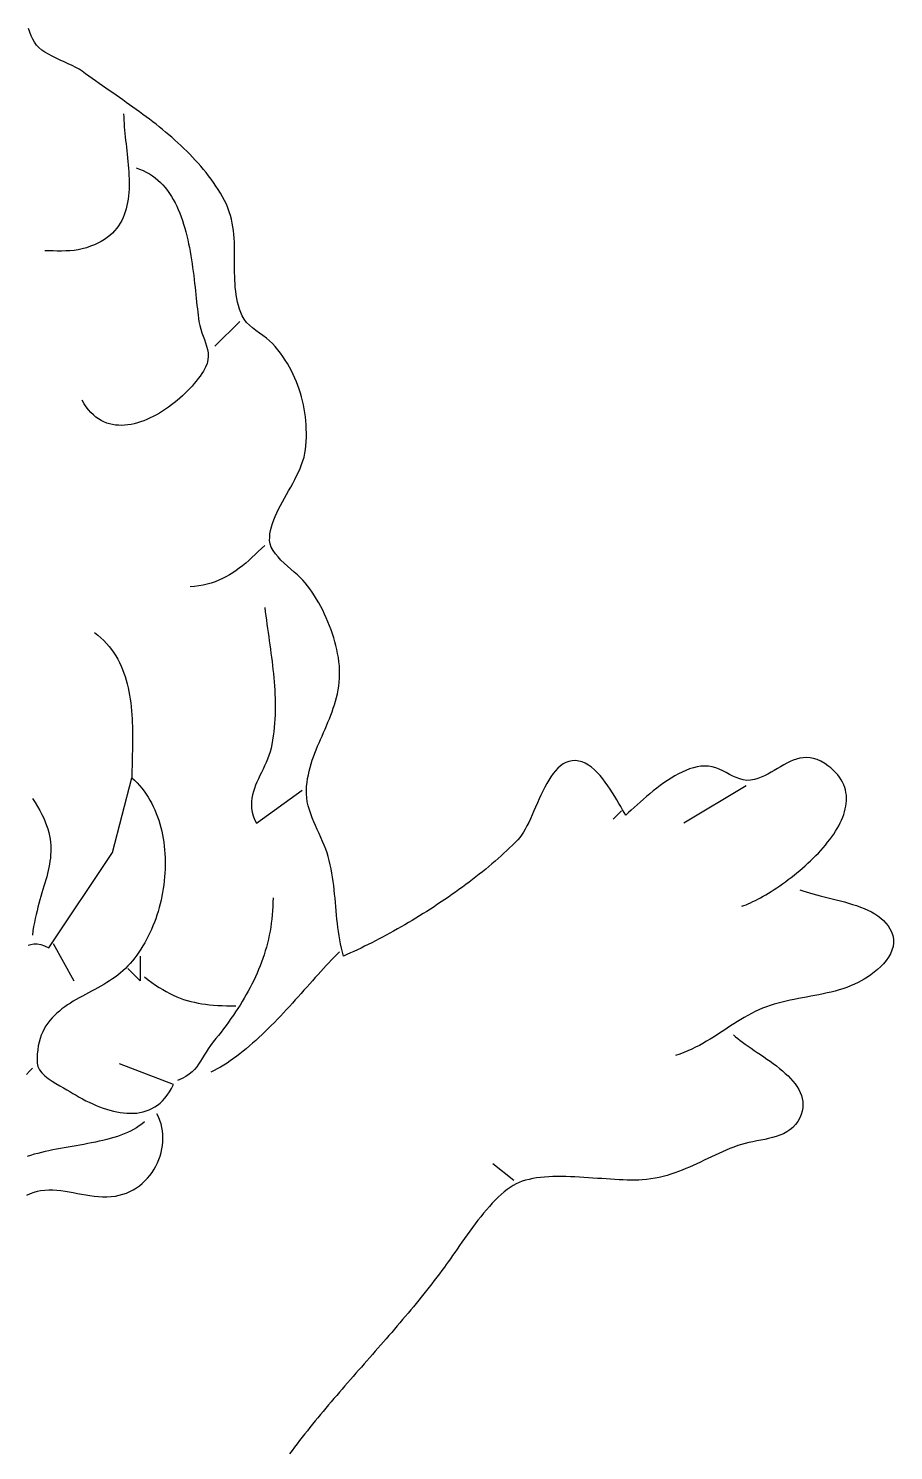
# Model space of a CAD drawing. Header units: millimetres. Extents: x 14 to 485, y 38 to 461.
# Drawn here: x 381 to 485.3, y 252.9 to 424.3 of the extents above; entities that cross this region are included whole.
import ezdxf

# ---------------------------------------------------------------- set-up
doc = ezdxf.new("R2010")
doc.units = ezdxf.units.MM
doc.layers.add('0_0_0', color=3, linetype='Continuous')

msp = doc.modelspace()

# ---------------------------------------------------------------- linework, layer by layer
at = {"layer": '0_0_0'}
for points in [[(467, 318.5), (467.2434, 318.5872), (467.49845, 318.68685), (467.76455, 318.79855), (468.0409, 318.9221), (468.3268, 319.05705), (468.62155, 319.2032), (468.9245, 319.36015), (469.2348, 319.5276), (469.5519, 319.7053), (469.875, 319.89285), (470.20335, 320.09), (470.53635, 320.2964), (470.8732, 320.5117), (471.21325, 320.73565), (471.5558, 320.9679), (471.90005, 321.20815), (472.2454, 321.45605), (472.59105, 321.71135), (472.93635, 321.9737), (473.28055, 322.24275), (473.62295, 322.5182), (473.9629, 322.79975), (474.2996, 323.0871), (474.6324, 323.37995), (474.96055, 323.6779), (475.28335, 323.9807), (475.60015, 324.288), (475.91015, 324.59955), (476.2127, 324.91495), (476.5071, 325.23395), (476.7926, 325.55615), (477.0685, 325.88135), (477.33405, 326.20915), (477.58865, 326.53925), (477.8315, 326.8714), (478.0619, 327.20515), (478.2792, 327.5403), (478.4826, 327.8765), (478.67145, 328.21345), (478.84505, 328.5508), (479.00265, 328.8882), (479.14355, 329.22545), (479.2671, 329.56215), (479.3725, 329.898), (479.45905, 330.23265), (479.5261, 330.5659), (479.5729, 330.8973), (479.5988, 331.2266), (479.603, 331.55345), (479.5848, 331.8776), (479.5436, 332.1987), (479.47855, 332.5164), (479.389, 332.8304), (479.2743, 333.1404), (479.13365, 333.4461), (478.96635, 333.74715), (478.77175, 334.0433), (478.5491, 334.3341), (478.2977, 334.6194), (478.0168, 334.89875), (477.7058, 335.1719), (477.36385, 335.4385), (476.99035, 335.6983), (476.5276, 335.9708), (476.07775, 336.1741), (475.6396, 336.3134), (475.21205, 336.3939), (474.79405, 336.42065), (474.38445, 336.39895), (473.9822, 336.33385), (473.58615, 336.23055), (473.1952, 336.0943), (472.80825, 335.93015), (472.42415, 335.7433), (472.0419, 335.53895), (471.66035, 335.32225), (471.27835, 335.09835), (470.8948, 334.87245), (470.5087, 334.6497), (470.1188, 334.4352), (469.7241, 334.23425), (469.3235, 334.0519), (468.9158, 333.8934), (468.5, 333.76385), (468.04155, 333.68035), (467.5975, 333.67385), (467.16535, 333.73275), (466.74275, 333.8456), (466.32715, 334.00085), (465.9162, 334.187), (465.50735, 334.3925), (465.0982, 334.6059), (464.6863, 334.8156), (464.26925, 335.0101), (463.8445, 335.17785), (463.4097, 335.30745), (462.9623, 335.38725), (462.5, 335.40585), (462.0533, 335.3711), (461.6046, 335.2987), (461.1546, 335.1911), (460.70405, 335.05085), (460.2537, 334.88045), (459.8042, 334.6823), (459.35635, 334.45905), (458.9108, 334.21305), (458.46835, 333.9469), (458.02965, 333.66305), (457.59545, 333.364), (457.1665, 333.0523), (456.7435, 332.73035), (456.32715, 332.40075), (455.91825, 332.0659), (455.51745, 331.7284), (455.1255, 331.3907), (454.7431, 331.05525), (454.371, 330.7246), (454.0099, 330.4013), (453.66055, 330.0877), (453.32365, 329.78645), (453, 329.5), (452.81115, 329.8035), (452.60905, 330.1416), (452.3939, 330.5088), (452.1659, 330.8999), (451.92525, 331.30955), (451.67215, 331.73235), (451.40685, 332.16305), (451.12955, 332.59635), (450.84045, 333.02685), (450.53975, 333.44925), (450.22765, 333.8583), (449.9044, 334.24855), (449.5702, 334.61475), (449.2252, 334.9516), (448.8697, 335.2537), (448.50385, 335.51575), (448.1279, 335.7325), (447.742, 335.8985), (447.3464, 336.00855), (446.94135, 336.05725), (446.527, 336.0393), (446.15275, 335.9622), (445.7969, 335.8307), (445.4583, 335.64875), (445.1359, 335.42025), (444.82865, 335.14905), (444.53545, 334.83905), (444.2553, 334.4942), (443.9871, 334.11835), (443.7298, 333.71545), (443.4823, 333.28935), (443.24355, 332.84395), (443.01255, 332.3832), (442.78815, 331.911), (442.5693, 331.4312), (442.35495, 330.9477), (442.1441, 330.46445), (441.93555, 329.98535), (441.72835, 329.5142), (441.5214, 329.05505), (441.31365, 328.6117), (441.104, 328.18805), (440.8914, 327.78805), (440.6748, 327.41555), (440.45315, 327.0745), (440.22535, 326.7688), (439.99035, 326.5023), (439.67265, 326.17975), (439.3476, 325.8574), (439.0153, 325.5353), (438.67605, 325.2136), (438.33005, 324.8924), (437.9775, 324.5718), (437.61865, 324.2519), (437.25375, 323.9328), (436.883, 323.61465), (436.5066, 323.2975), (436.1248, 322.9815), (435.7378, 322.66675), (435.3459, 322.35335), (434.9492, 322.04135), (434.54805, 321.731), (434.1426, 321.42225), (433.7331, 321.1153), (433.31975, 320.81025), (432.90285, 320.50715), (432.4825, 320.2062), (432.059, 319.9074), (431.6326, 319.61095), (431.2035, 319.3169), (430.77185, 319.0254), (430.338, 318.7365), (429.9021, 318.45035), (429.4644, 318.16705), (429.0251, 317.8867), (428.58445, 317.6094), (428.14265, 317.3353), (427.6999, 317.06445), (427.2565, 316.797), (426.81265, 316.533), (426.36855, 316.27265), (425.92445, 316.01595), (425.48055, 315.7631), (425.0371, 315.51415), (424.59425, 315.2692), (424.15235, 315.02845), (423.71155, 314.79185), (423.27205, 314.55965), (422.83415, 314.3319), (422.398, 314.1087), (421.96385, 313.89015), (421.53195, 313.67635), (421.1025, 313.4675), (420.67575, 313.2636), (420.2519, 313.06475), (419.83115, 312.87115), (419.41375, 312.68285), (419, 312.5), (418.86555, 312.98285), (418.7459, 313.46885), (418.6397, 313.9578), (418.54555, 314.44945), (418.46215, 314.9436), (418.3882, 315.44), (418.3223, 315.9384), (418.26315, 316.4386), (418.20945, 316.94035), (418.1598, 317.44345), (418.1129, 317.9477), (418.0674, 318.4528), (418.02195, 318.95855), (417.97525, 319.4647), (417.92595, 319.9711), (417.87275, 320.47745), (417.81425, 320.98355), (417.7491, 321.4892), (417.6761, 321.9941), (417.59375, 322.49805), (417.50085, 323.00085), (417.39595, 323.50225), (417.2778, 324.00205), (417.14505, 324.5), (417.0065, 324.94685), (416.8445, 325.40025), (416.6634, 325.8594), (416.4674, 326.32365), (416.26085, 326.79225), (416.04795, 327.26455), (415.8331, 327.7398), (415.6205, 328.21725), (415.41445, 328.6963), (415.21925, 329.1762), (415.03915, 329.65625), (414.8785, 330.1357), (414.7415, 330.6139), (414.6325, 331.09015), (414.55575, 331.5637), (414.51555, 332.0339), (414.5162, 332.5), (414.5491, 332.9725), (414.6009, 333.4373), (414.6703, 333.89485), (414.75595, 334.34575), (414.8566, 334.7905), (414.9709, 335.22965), (415.09765, 335.66375), (415.23555, 336.0934), (415.38325, 336.51905), (415.5395, 336.94125), (415.70295, 337.36065), (415.8724, 337.7777), (416.0465, 338.19295), (416.224, 338.60695), (416.40355, 339.02025), (416.5839, 339.4334), (416.76375, 339.84695), (416.94185, 340.2614), (417.11685, 340.67735), (417.2875, 341.0953), (417.45245, 341.5158), (417.61045, 341.93945), (417.76025, 342.3667), (417.9005, 342.79815), (418.02995, 343.2343), (418.14725, 343.6758), (418.25115, 344.12305), (418.3404, 344.5767), (418.4136, 345.03725), (418.4696, 345.5052), (418.507, 345.9812), (418.5245, 346.4657), (418.5209, 346.9593), (418.4949, 347.4625), (418.4451, 347.9759), (418.37035, 348.5), (418.2861, 348.9667), (418.1874, 349.43825), (418.07455, 349.91355), (417.948, 350.39145), (417.8081, 350.87085), (417.65525, 351.3507), (417.4898, 351.8299), (417.31215, 352.3073), (417.1227, 352.7819), (416.9218, 353.2525), (416.7099, 353.71805), (416.48725, 354.1775), (416.25435, 354.62965), (416.01155, 355.0735), (415.7592, 355.5079), (415.4977, 355.93175), (415.22745, 356.344), (414.94885, 356.7435), (414.6622, 357.1292), (414.368, 357.5), (414.1022, 357.7967), (413.78665, 358.1081), (413.43225, 358.4331), (413.04985, 358.77055), (412.6505, 359.1193), (412.24505, 359.4783), (411.84445, 359.8464), (411.45965, 360.22255), (411.10155, 360.60555), (410.78105, 360.9943), (410.50915, 361.38775), (410.2967, 361.7847), (410.1547, 362.1841), (410.0941, 362.58485), (410.09685, 362.98635), (410.13575, 363.3929), (410.20795, 363.8043), (410.3106, 364.22025), (410.44075, 364.64045), (410.5956, 365.0647), (410.7723, 365.49275), (410.96795, 365.9243), (411.17975, 366.3591), (411.40475, 366.79695), (411.64015, 367.2375), (411.8831, 367.68055), (412.13075, 368.1258), (412.38015, 368.57305), (412.6285, 369.022), (412.87295, 369.47245), (413.11065, 369.92405), (413.3387, 370.3766), (413.55425, 370.82985), (413.75445, 371.2835), (413.9364, 371.73735), (414.0973, 372.19105), (414.2343, 372.64445), (414.34445, 373.09725), (414.42495, 373.54915), (414.47295, 374), (414.50175, 374.5142), (414.5175, 375.0242), (414.5202, 375.53005), (414.50965, 376.0317), (414.48585, 376.52915), (414.4487, 377.0224), (414.3981, 377.5114), (414.33395, 377.9962), (414.25625, 378.47675), (414.1648, 378.9531), (414.0596, 379.42515), (413.94055, 379.89295), (413.80755, 380.3565), (413.6605, 380.81575), (413.49935, 381.27075), (413.32405, 381.72145), (413.13445, 382.1678), (412.9305, 382.6099), (412.7121, 383.04765), (412.47915, 383.48105), (412.2316, 383.91015), (411.9694, 384.3349), (411.6924, 384.7553), (411.40055, 385.17135), (411.09375, 385.58305), (410.77195, 385.99035), (410.45325, 386.33915), (410.0909, 386.6686), (409.6967, 386.98405), (409.28225, 387.29085), (408.8594, 387.59445), (408.4398, 387.90015), (408.03525, 388.2134), (407.6574, 388.53955), (407.318, 388.884), (407.02885, 389.2521), (406.80165, 389.6493), (406.62315, 390.06275), (406.4689, 390.48125), (406.3371, 390.90445), (406.22605, 391.3321), (406.1339, 391.7639), (406.059, 392.1996), (405.99955, 392.63895), (405.9538, 393.0816), (405.92005, 393.5274), (405.89655, 393.97595), (405.88145, 394.42705), (405.87315, 394.8804), (405.86975, 395.3357), (405.86965, 395.79275), (405.871, 396.25125), (405.87205, 396.71085), (405.87115, 397.1714), (405.86645, 397.63255), (405.85625, 398.094), (405.83875, 398.5556), (405.8123, 399.0169), (405.77505, 399.4778), (405.72535, 399.9379), (405.66135, 400.397), (405.58135, 400.8548), (405.48365, 401.311), (405.3664, 401.7654), (405.2279, 402.21765), (405.06645, 402.6675), (404.88025, 403.1147), (404.66755, 403.55895), (404.42665, 404), (404.16235, 404.4432), (403.8905, 404.8778), (403.61135, 405.3041), (403.32505, 405.72225), (403.03175, 406.13255), (402.73175, 406.5352), (402.4252, 406.93045), (402.1123, 407.3186), (401.79325, 407.6998), (401.46825, 408.07435), (401.1375, 408.44245), (400.80125, 408.8044), (400.4596, 409.16035), (400.11285, 409.51065), (399.76115, 409.85545), (399.4047, 410.195), (399.0437, 410.5296), (398.67835, 410.85945), (398.3089, 411.18475), (397.9355, 411.5058), (397.5583, 411.82285), (397.1776, 412.1361), (396.7936, 412.4458), (396.4064, 412.7522), (396.0163, 413.05555), (395.62345, 413.35605), (395.22805, 413.65395), (394.83035, 413.94955), (394.43045, 414.243), (394.02865, 414.5346), (393.62515, 414.8246), (393.22005, 415.1132), (392.81365, 415.40065), (392.4061, 415.6872), (391.9976, 415.97305), (391.5884, 416.2585), (391.17865, 416.5438), (390.7686, 416.82915), (390.35835, 417.11475), (389.9482, 417.40095), (389.53835, 417.68785), (389.12895, 417.97585), (388.7202, 418.26505), (388.3123, 418.5558), (387.9055, 418.84825), (387.5, 419.1427), (387.1369, 419.3836), (386.7297, 419.6149), (386.2877, 419.8393), (385.8203, 420.0595), (385.33685, 420.2782), (384.8467, 420.4981), (384.3592, 420.72195), (383.8837, 420.95245), (383.42955, 421.1923), (383.00615, 421.4442), (382.62285, 421.71085), (382.28895, 421.99505), (382.01385, 422.2994), (381.7692, 422.65125), (381.55145, 423.0312), (381.35715, 423.43625), (381.183, 423.8635), (381.02565, 424.30995)], [(392.5, 414), (392.5084, 413.6237), (392.5248, 413.24025), (392.5483, 412.85025), (392.578, 412.45425), (392.613, 412.0527), (392.65235, 411.6463), (392.69525, 411.2355), (392.74075, 410.8209), (392.7879, 410.40305), (392.83585, 409.9825), (392.88375, 409.55985), (392.9306, 409.1356), (392.97555, 408.7103), (393.0177, 408.28455), (393.05615, 407.85885), (393.09, 407.43385), (393.11835, 407.01), (393.14025, 406.5879), (393.1549, 406.1681), (393.1613, 405.7512), (393.15865, 405.3377), (393.14595, 404.9282), (393.12235, 404.5232), (393.08695, 404.1233), (393.03885, 403.72905), (392.97715, 403.34095), (392.90095, 402.95965), (392.80935, 402.58565), (392.7014, 402.2195), (392.5763, 401.8618), (392.43305, 401.51305), (392.2708, 401.17385), (392.08865, 400.84475), (391.88575, 400.5263), (391.6611, 400.219), (391.4138, 399.9235), (391.14305, 399.6403), (390.8479, 399.36995), (390.5274, 399.11305), (390.18075, 398.8701), (389.80695, 398.64175), (389.4052, 398.4284), (388.9745, 398.23075), (388.514, 398.0493), (388.0228, 397.8846), (387.5, 397.73725), (387.01375, 397.63125), (386.5197, 397.5575), (386.0197, 397.51065), (385.5156, 397.48545), (385.0093, 397.47665), (384.50275, 397.479), (383.99775, 397.48715), (383.4962, 397.4959), (383, 397.5)], [(394, 407.5), (394.42745, 407.3571), (394.8366, 407.191), (395.22785, 407.0024), (395.60165, 406.7922), (395.95845, 406.5612), (396.29865, 406.3102), (396.6228, 406.04005), (396.9313, 405.75155), (397.2246, 405.4456), (397.5032, 405.12295), (397.76745, 404.7844), (398.0179, 404.4309), (398.25495, 404.06315), (398.47905, 403.682), (398.6907, 403.28835), (398.8903, 402.88295), (399.0783, 402.46665), (399.2552, 402.04025), (399.42145, 401.60465), (399.5774, 401.16055), (399.72365, 400.7089), (399.8605, 400.25045), (399.98855, 399.78605), (400.10815, 399.31655), (400.21975, 398.84275), (400.3239, 398.3654), (400.42095, 397.88545), (400.51135, 397.4037), (400.59565, 396.9209), (400.6742, 396.43795), (400.7475, 395.95565), (400.816, 395.4748), (400.88015, 394.99625), (400.9404, 394.52085), (400.99715, 394.04935), (401.05095, 393.58265), (401.1022, 393.12155), (401.1513, 392.6669), (401.1988, 392.21945), (401.2451, 391.7801), (401.29065, 391.34965), (401.3359, 390.9289), (401.38135, 390.51875), (401.42735, 390.1199), (401.47445, 389.7333), (401.52305, 389.3597), (401.57365, 389), (401.6643, 388.51885), (401.7849, 388.06195), (401.92595, 387.6253), (402.0779, 387.20485), (402.2313, 386.7965), (402.37655, 386.39625), (402.5042, 386.00005), (402.60475, 385.60385), (402.66865, 385.2036), (402.68645, 384.79525), (402.64855, 384.37475), (402.54555, 383.93805), (402.36785, 383.48115), (402.10605, 383), (401.91695, 382.70665), (401.7119, 382.40995), (401.49155, 382.1108), (401.2566, 381.8102), (401.0078, 381.509), (400.7457, 381.2081), (400.4711, 380.9084), (400.18465, 380.6109), (399.887, 380.3165), (399.57885, 380.02605), (399.2609, 379.74055), (398.93385, 379.46085), (398.59835, 379.18785), (398.2551, 378.92255), (397.9048, 378.66585), (397.54805, 378.4186), (397.18565, 378.1818), (396.81825, 377.9563), (396.44645, 377.74305), (396.07105, 377.54295), (395.69265, 377.35695), (395.312, 377.1859), (394.92975, 377.0308), (394.54655, 376.89255), (394.16315, 376.772), (393.7802, 376.67015), (393.39835, 376.58785), (393.01835, 376.52605), (392.6409, 376.48565), (392.2666, 376.4676), (391.89615, 376.4728), (391.5303, 376.50215), (391.16965, 376.5566), (390.81495, 376.63705), (390.46685, 376.7444), (390.12605, 376.8796), (389.79325, 377.0435), (389.4691, 377.2371), (389.1543, 377.4613), (388.8495, 377.71695), (388.55545, 378.00505), (388.27275, 378.3265), (388.00215, 378.6822), (387.74435, 379.07305), (387.5, 379.5)], [(406.5, 389), (403.5, 386)], [(409.5, 362), (409.11185, 361.6182), (408.72765, 361.2458), (408.3462, 360.88365), (407.96615, 360.5325), (407.5863, 360.19305), (407.2054, 359.8662), (406.8221, 359.55265), (406.43515, 359.25325), (406.04335, 358.9687), (405.6454, 358.69985), (405.24005, 358.44745), (404.826, 358.21225), (404.402, 357.9951), (403.96675, 357.7967), (403.51905, 357.6179), (403.05765, 357.4595), (402.5812, 357.3222), (402.08845, 357.2068), (401.5782, 357.1141), (401.0491, 357.0449), (400.5, 357)], [(409.5, 354.5), (409.5631, 353.9942), (409.6287, 353.4901), (409.69635, 352.9875), (409.76555, 352.48635), (409.83585, 351.9865), (409.90675, 351.48775), (409.97785, 350.9901), (410.04865, 350.4933), (410.11865, 349.9973), (410.18745, 349.502), (410.2546, 349.00715), (410.3196, 348.51275), (410.38195, 348.0186), (410.44125, 347.52465), (410.497, 347.0307), (410.54875, 346.53665), (410.59605, 346.04235), (410.6384, 345.5477), (410.6754, 345.0526), (410.70655, 344.55685), (410.73135, 344.0604), (410.7494, 343.5631), (410.7602, 343.0648), (410.76325, 342.5654), (410.7582, 342.06475), (410.7445, 341.56275), (410.7217, 341.05925), (410.6893, 340.55415), (410.64695, 340.0473), (410.5941, 339.53855), (410.5303, 339.02785), (410.45505, 338.51505), (410.368, 338), (410.27115, 337.5449), (410.1498, 337.10235), (410.0076, 336.67105), (409.84835, 336.24975), (409.67565, 335.8373), (409.4933, 335.43235), (409.3049, 335.0337), (409.11425, 334.64015), (408.92505, 334.2504), (408.74095, 333.8632), (408.56565, 333.4774), (408.4029, 333.09165), (408.2564, 332.7048), (408.12985, 332.3155), (408.02695, 331.9226), (407.95145, 331.52485), (407.90695, 331.121), (407.89725, 330.7098), (407.92605, 330.28995), (407.997, 329.8603), (408.1138, 329.4196), (408.28025, 328.96655), (408.5, 328.5), (414, 332.5)], [(389, 351.5), (389.39735, 351.18265), (389.7713, 350.85405), (390.12265, 350.51455), (390.452, 350.1646), (390.76005, 349.80455), (391.0475, 349.43485), (391.31505, 349.0559), (391.5634, 348.6681), (391.7932, 348.2718), (392.0052, 347.86745), (392.20005, 347.4555), (392.37845, 347.0363), (392.5411, 346.61025), (392.68865, 346.17775), (392.82185, 345.73925), (392.94135, 345.2951), (393.04785, 344.84575), (393.14205, 344.39155), (393.22465, 343.933), (393.2963, 343.4704), (393.35775, 343.0042), (393.4096, 342.5348), (393.45265, 342.0626), (393.48755, 341.58805), (393.51495, 341.1115), (393.5356, 340.63335), (393.55015, 340.15405), (393.5593, 339.67395), (393.5638, 339.1935), (393.5642, 338.7131), (393.56135, 338.23315), (393.55585, 337.754), (393.5484, 337.27615), (393.5397, 336.7999), (393.53045, 336.32575), (393.5213, 335.85405), (393.513, 335.3852), (393.50625, 334.91965), (393.50165, 334.4578), (393.5, 334)], [(380.9781, 313.8059), (381.3252, 313.91035), (381.69165, 313.9628), (382.08485, 313.9557), (382.51235, 313.8813), (382.98155, 313.73195), (383.5, 313.5), (391.14505, 325), (393.5, 334), (393.82015, 333.7001), (394.12615, 333.3881), (394.4181, 333.06445), (394.6961, 332.7296), (394.9603, 332.384), (395.21075, 332.0281), (395.4476, 331.66235), (395.67095, 331.2872), (395.8809, 330.90305), (396.0776, 330.5104), (396.26115, 330.1097), (396.43165, 329.7014), (396.5892, 329.2859), (396.7339, 328.8637), (396.86595, 328.43525), (396.98535, 328.00095), (397.0923, 327.5613), (397.18685, 327.1167), (397.2691, 326.66765), (397.33925, 326.21455), (397.39735, 325.7579), (397.44355, 325.2981), (397.4779, 324.83565), (397.50055, 324.37095), (397.5116, 323.9045), (397.51115, 323.4367), (397.49935, 322.968), (397.4763, 322.4989), (397.4421, 322.02975), (397.3969, 321.5611), (397.34075, 321.0934), (397.2738, 320.627), (397.19615, 320.16245), (397.1079, 319.7001), (397.0092, 319.2405), (396.90015, 318.78405), (396.7808, 318.3312), (396.65135, 317.8824), (396.5119, 317.4381), (396.3625, 316.99875), (396.2033, 316.5648), (396.0344, 316.1367), (395.85595, 315.7149), (395.66805, 315.2998), (395.47075, 314.89195), (395.26425, 314.4917), (395.0486, 314.09955), (394.82395, 313.71595), (394.59035, 313.34135), (394.348, 312.97615), (394.09695, 312.62085), (393.83735, 312.2759), (393.5693, 311.9417), (393.29285, 311.61875), (393.0082, 311.3075), (392.71545, 311.00835), (392.4147, 310.7218), (392.1165, 310.45965), (391.80585, 310.20855), (391.4838, 309.9674), (391.1516, 309.73515), (390.81035, 309.51075), (390.4612, 309.2931), (390.10535, 309.0812), (389.744, 308.874), (389.37825, 308.6704), (389.00925, 308.46935), (388.63825, 308.2698), (388.2663, 308.0707), (387.89465, 307.871), (387.52445, 307.66965), (387.15685, 307.46555), (386.793, 307.2577), (386.43405, 307.04505), (386.0812, 306.8265), (385.7356, 306.601), (385.39845, 306.3675), (385.07085, 306.12495), (384.754, 305.8723), (384.449, 305.6085), (384.1571, 305.33245), (383.87945, 305.04315), (383.6172, 304.73955), (383.37145, 304.4205), (383.14345, 304.08505), (382.93435, 303.7321), (382.74525, 303.3606), (382.57735, 302.9695), (382.43185, 302.55775), (382.3099, 302.12425), (382.2126, 301.668), (382.1412, 301.1879), (382.0968, 300.6829), (382.0806, 300.152), (382.09375, 299.5941), (382.17635, 299.176), (382.36955, 298.7797), (382.6546, 298.40505), (383.0128, 298.052), (383.42555, 297.7203), (383.87405, 297.4099), (384.3397, 297.12065), (384.8038, 296.8524), (385.24765, 296.60505), (385.6526, 296.37845), (386, 296.17245), (386.3788, 295.93935), (386.76455, 295.71115), (387.1565, 295.4888), (387.5539, 295.27325), (387.95605, 295.0656), (388.3623, 294.8668), (388.7719, 294.67785), (389.1841, 294.49985), (389.59825, 294.3337), (390.0136, 294.1805), (390.4295, 294.0412), (390.84515, 293.9168), (391.2599, 293.80835), (391.67305, 293.71685), (392.08385, 293.6433), (392.49155, 293.58875), (392.89555, 293.5541), (393.29505, 293.5405), (393.6894, 293.54885), (394.07785, 293.58025), (394.4597, 293.6356), (394.83425, 293.716), (395.2008, 293.82245), (395.5586, 293.95595), (395.90695, 294.11745), (396.2451, 294.30805), (396.57245, 294.5287), (396.8882, 294.7804), (397.1917, 295.06425), (397.4822, 295.38115), (397.75895, 295.7322), (398.02135, 296.1183), (398.26855, 296.5406), (398.5, 297), (392, 299.5)], [(467.5, 333), (460, 328.5)], [(381.5, 331.5), (381.83365, 330.9964), (382.136, 330.50685), (382.40815, 330.0306), (382.65125, 329.5668), (382.8664, 329.1147), (383.0547, 328.67345), (383.21725, 328.2423), (383.3552, 327.8204), (383.46965, 327.407), (383.5617, 327.0013), (383.6325, 326.6025), (383.68315, 326.20975), (383.7147, 325.82235), (383.72835, 325.4394), (383.7252, 325.0602), (383.70635, 324.6839), (383.67285, 324.3097), (383.62595, 323.93685), (383.56665, 323.56445), (383.4961, 323.19185), (383.4154, 322.81815), (383.3257, 322.44255), (383.2281, 322.06435), (383.1237, 321.68265), (383.0136, 321.29665), (382.89895, 320.90565), (382.78085, 320.5088), (382.66045, 320.10525), (382.53875, 319.6943), (382.417, 319.2751), (382.29625, 318.84685), (382.1776, 318.4088), (382.0622, 317.9601), (381.9511, 317.49995), (381.8455, 317.0276), (381.7465, 316.5422), (381.65515, 316.043), (381.5726, 315.5292), (381.5, 315)], [(452.5, 330), (451.5, 329)], [(410.5, 319.5), (410.4941, 318.979), (410.47665, 318.4636), (410.4478, 317.9535), (410.4077, 317.44875), (410.35655, 316.9491), (410.29445, 316.45445), (410.2217, 315.96475), (410.1384, 315.4798), (410.0447, 314.9995), (409.94085, 314.5237), (409.827, 314.05235), (409.7033, 313.58525), (409.56995, 313.12235), (409.4271, 312.66345), (409.27495, 312.2085), (409.1137, 311.7573), (408.9435, 311.3098), (408.7645, 310.86585), (408.5769, 310.42535), (408.38085, 309.9881), (408.1766, 309.55405), (407.96425, 309.12305), (407.74405, 308.695), (407.51605, 308.26975), (407.2806, 307.8472), (407.0377, 307.4272), (406.78765, 307.0097), (406.5306, 306.59445), (406.26665, 306.1814), (405.9961, 305.77045), (405.719, 305.36145), (405.43565, 304.9543), (405.14615, 304.54885), (404.85065, 304.14495), (404.5494, 303.74255), (404.24255, 303.34145), (403.93025, 302.9416), (403.6127, 302.5428), (403.2901, 302.14505), (402.9638, 301.7233), (402.6788, 301.31415), (402.4256, 300.9179), (402.19455, 300.5349), (401.97615, 300.1654), (401.7608, 299.80975), (401.5389, 299.46825), (401.30095, 299.1412), (401.03735, 298.8289), (400.73855, 298.53175), (400.395, 298.24995), (399.99705, 297.98385), (399.53525, 297.73375), (399, 297.5)], [(474, 320.5), (474.3517, 320.3606), (474.7292, 320.22865), (475.12985, 320.1027), (475.5511, 319.9814), (475.9904, 319.8635), (476.44515, 319.7476), (476.91285, 319.63235), (477.39085, 319.51645), (477.8766, 319.39855), (478.3676, 319.27725), (478.8612, 319.15125), (479.3549, 319.01925), (479.8461, 318.8798), (480.33225, 318.7317), (480.81075, 318.5735), (481.27905, 318.4039), (481.73455, 318.22155), (482.17475, 318.0251), (482.5971, 317.8132), (482.9989, 317.5846), (483.37775, 317.33785), (483.73095, 317.0716), (484.056, 316.7846), (484.3503, 316.47545), (484.6113, 316.14285), (484.83645, 315.7854), (485.02315, 315.4018), (485.1689, 314.9907), (485.26115, 314.53215), (485.2732, 314.07945), (485.21215, 313.63415), (485.0851, 313.1981), (484.89915, 312.7729), (484.66145, 312.36035), (484.37905, 311.96205), (484.05905, 311.57985), (483.70865, 311.21535), (483.3349, 310.8703), (482.94485, 310.54635), (482.5457, 310.24535), (482.14455, 309.96885), (481.74845, 309.71865), (481.36455, 309.49645), (481, 309.304), (480.55565, 309.0927), (480.10345, 308.9), (479.64395, 308.72425), (479.17795, 308.5639), (478.706, 308.41745), (478.22885, 308.28335), (477.7471, 308.16), (477.2614, 308.0459), (476.7725, 307.93945), (476.28105, 307.8391), (475.78765, 307.7433), (475.293, 307.65055), (474.79775, 307.55925), (474.3026, 307.4679), (473.8082, 307.37485), (473.3152, 307.2786), (472.8243, 307.17765), (472.3361, 307.07035), (471.85135, 306.95525), (471.37065, 306.8307), (470.8947, 306.69525), (470.4241, 306.54725), (469.95965, 306.3852), (469.5019, 306.20755), (469.03965, 306.00915), (468.58825, 305.7982), (468.14655, 305.57595), (467.7133, 305.34365), (467.28735, 305.1025), (466.8675, 304.85375), (466.45255, 304.59865), (466.04135, 304.3385), (465.63265, 304.0745), (465.22535, 303.8079), (464.81815, 303.5399), (464.41, 303.27185), (463.9996, 303.0049), (463.5858, 302.74035), (463.1674, 302.47945), (462.7433, 302.2234), (462.3122, 301.97345), (461.87295, 301.7309), (461.42435, 301.49695), (460.96525, 301.27285), (460.49445, 301.0599), (460.0108, 300.85925), (459.513, 300.6722), (459, 300.5)], [(384, 314), (386.5, 309.5)], [(394.5, 312.5), (394.5, 309.5), (393, 311)], [(418.5, 313), (418.18935, 312.68615), (417.87555, 312.36315), (417.55865, 312.0316), (417.23875, 311.69205), (416.91585, 311.34515), (416.59005, 310.9914), (416.2614, 310.63145), (415.92995, 310.26585), (415.5957, 309.89525), (415.2588, 309.5202), (414.91925, 309.14125), (414.57715, 308.75905), (414.2325, 308.3742), (413.8854, 307.98725), (413.53585, 307.59875), (413.184, 307.20935), (412.8298, 306.81965), (412.4734, 306.43015), (412.1148, 306.04155), (411.7541, 305.6544), (411.3913, 305.26925), (411.02645, 304.8867), (410.6597, 304.50735), (410.29105, 304.13185), (409.9205, 303.76065), (409.5482, 303.3945), (409.17415, 303.03385), (408.79845, 302.67935), (408.4211, 302.3316), (408.0422, 301.9912), (407.6618, 301.6587), (407.27995, 301.33465), (406.8967, 301.01975), (406.5121, 300.7145), (406.12625, 300.41955), (405.73915, 300.1354), (405.3509, 299.86275), (404.96155, 299.6021), (404.5711, 299.35405), (404.1797, 299.11925), (403.7873, 298.89825), (403.39405, 298.6916), (403, 298.5)], [(395, 310), (395.45835, 309.64425), (395.9072, 309.3126), (396.34785, 309.0042), (396.78155, 308.71835), (397.20965, 308.4542), (397.6334, 308.21095), (398.05415, 307.9878), (398.47315, 307.78395), (398.8917, 307.59865), (399.3111, 307.43105), (399.7327, 307.28035), (400.15775, 307.14585), (400.5875, 307.0266), (401.02335, 306.92195), (401.46655, 306.83105), (401.9184, 306.75305), (402.38015, 306.68725), (402.85315, 306.6328), (403.33875, 306.5889), (403.8381, 306.55475), (404.35265, 306.5296), (404.8836, 306.5126), (405.43225, 306.503), (406, 306.5)], [(466, 303), (466.2333, 302.78155), (466.49355, 302.55915), (466.77815, 302.33255), (467.08455, 302.1017), (467.41015, 301.8665), (467.7525, 301.6268), (468.109, 301.38245), (468.47705, 301.13335), (468.85415, 300.8794), (469.2377, 300.6205), (469.6252, 300.35645), (470.0141, 300.08715), (470.4018, 299.8125), (470.7858, 299.5324), (471.1635, 299.2467), (471.53235, 298.9553), (471.8898, 298.65805), (472.2333, 298.35485), (472.56035, 298.0456), (472.8683, 297.7301), (473.1547, 297.4083), (473.4169, 297.08005), (473.6524, 296.74525), (473.85865, 296.40375), (474.03305, 296.05545), (474.17315, 295.70025), (474.27625, 295.338), (474.33995, 294.96855), (474.36155, 294.5918), (474.33865, 294.20765), (474.26855, 293.816), (474.1488, 293.41665), (473.9768, 293.0096), (473.72765, 292.5646), (473.44165, 292.17535), (473.12205, 291.83705), (472.7721, 291.54495), (472.39505, 291.2943), (471.9941, 291.0804), (471.5725, 290.8985), (471.1335, 290.7438), (470.6804, 290.6117), (470.21635, 290.49735), (469.7446, 290.396), (469.26845, 290.303), (468.7911, 290.21355), (468.3158, 290.1229), (467.8458, 290.02635), (467.38435, 289.91915), (466.93465, 289.7966), (466.5, 289.6539), (466.02905, 289.4775), (465.56505, 289.29305), (465.1072, 289.10175), (464.65475, 288.90475), (464.2069, 288.7032), (463.76285, 288.4983), (463.3218, 288.29125), (462.88295, 288.08315), (462.4456, 287.8752), (462.00885, 287.6686), (461.57195, 287.4645), (461.13415, 287.26405), (460.69465, 287.0685), (460.25265, 286.87895), (459.80735, 286.6966), (459.35795, 286.5226), (458.9037, 286.35815), (458.4438, 286.20445), (457.97745, 286.0626), (457.50385, 285.93385), (457.0223, 285.8193), (456.5319, 285.7202), (456.0319, 285.63765), (455.5215, 285.57285), (455, 285.527), (454.57095, 285.5042), (454.1254, 285.4925), (453.6646, 285.4908), (453.18985, 285.49795), (452.7024, 285.51295), (452.2036, 285.5346), (451.69465, 285.56185), (451.1769, 285.5936), (450.65155, 285.62875), (450.11995, 285.66615), (449.5834, 285.70475), (449.0431, 285.7434), (448.50035, 285.78105), (447.95645, 285.8166), (447.4127, 285.8489), (446.87035, 285.8769), (446.3307, 285.8995), (445.795, 285.91555), (445.2646, 285.92395), (444.7407, 285.92365), (444.2246, 285.9135), (443.7176, 285.89245), (443.221, 285.85935), (442.73605, 285.8131), (442.264, 285.75265), (441.8062, 285.67685), (441.3639, 285.5846), (440.93835, 285.47485), (440.53085, 285.3464), (440.14275, 285.1983), (439.7865, 285.0323), (439.4287, 284.83345), (439.0698, 284.60385), (438.71025, 284.3456), (438.35055, 284.06075), (437.9912, 283.75145), (437.6327, 283.4198), (437.2755, 283.0678), (436.92005, 282.6977), (436.5669, 282.31145), (436.2165, 281.91125), (435.86935, 281.49915), (435.52585, 281.07725), (435.1866, 280.6477), (434.852, 280.2125), (434.5226, 279.7738), (434.1988, 279.3337), (433.88115, 278.89435), (433.5701, 278.45775), (433.2661, 278.026), (432.9697, 277.6013), (432.68135, 277.18565), (432.40155, 276.7812), (432.13075, 276.39), (431.86945, 276.0142), (431.6181, 275.65585), (431.37725, 275.3171), (431.14735, 275), (430.8469, 274.5932), (430.5442, 274.18825), (430.23935, 273.78505), (429.9324, 273.3836), (429.6234, 272.98375), (429.3125, 272.5855), (428.9997, 272.1888), (428.68515, 271.79355), (428.3689, 271.39965), (428.0511, 271.0071), (427.7317, 270.61585), (427.4109, 270.22575), (427.0887, 269.83685), (426.7652, 269.449), (426.44055, 269.06215), (426.11475, 268.6763), (425.78795, 268.2913), (425.46015, 267.90715), (425.13145, 267.52375), (424.802, 267.1411), (424.47185, 266.75905), (424.14105, 266.37755), (423.8097, 265.9966), (423.47785, 265.6161), (423.14565, 265.236), (422.81315, 264.85625), (422.4804, 264.4767), (422.14755, 264.0974), (421.8146, 263.7182), (421.4817, 263.3391), (421.1489, 262.96), (420.81625, 262.5809), (420.4839, 262.2016), (420.1519, 261.8222), (419.8203, 261.4425), (419.48925, 261.06255), (419.15875, 260.6822), (418.82895, 260.30145), (418.4999, 259.9202), (418.1717, 259.5384), (417.8444, 259.156), (417.5181, 258.7729), (417.1929, 258.38905), (416.86885, 258.0044), (416.54605, 257.6189), (416.22455, 257.2325), (415.9045, 256.84505), (415.5859, 256.4566), (415.2689, 256.067), (414.95355, 255.6762), (414.6399, 255.2842), (414.3281, 254.89085), (414.0182, 254.49615), (413.71025, 254.10005), (413.4044, 253.7024), (413.1007, 253.30325), (412.79915, 252.90245), (412.5, 252.5)], [(381.5, 299), (381.1485, 298.6212), (380.8066, 298.22335)], [(380.821, 283.66235), (381.29025, 283.8692), (381.7304, 284.04015), (382.1356, 284.16795), (382.5, 284.24535), (382.98665, 284.2981), (383.47495, 284.3181), (383.96485, 284.3094), (384.4563, 284.2762), (384.9494, 284.2227), (385.444, 284.153), (385.9402, 284.07135), (386.438, 283.98185), (386.9373, 283.88875), (387.4382, 283.7961), (387.9406, 283.7082), (388.44455, 283.6291), (388.95, 283.56305), (389.457, 283.5142), (389.9655, 283.4867), (390.4755, 283.4847), (390.987, 283.51245), (391.5, 283.57405), (391.9606, 283.66335), (392.4067, 283.78475), (392.8376, 283.93665), (393.25255, 284.1175), (393.65095, 284.3258), (394.0321, 284.55995), (394.39535, 284.81835), (394.74, 285.0995), (395.06545, 285.40185), (395.37095, 285.72385), (395.65585, 286.0639), (395.91955, 286.42045), (396.16125, 286.79195), (396.3804, 287.17685), (396.57625, 287.5736), (396.7482, 287.98065), (396.8955, 288.3964), (397.01755, 288.81935), (397.11365, 289.2479), (397.1831, 289.6805), (397.2253, 290.11565), (397.2395, 290.5517), (397.2251, 290.98715), (397.1814, 291.42045), (397.10775, 291.85005), (397.00345, 292.27435), (396.8678, 292.6918), (396.7002, 293.10085), (396.5, 293.5)], [(395, 292.5), (394.6954, 292.2493), (394.37465, 292.0149), (394.03855, 291.79585), (393.6879, 291.5914), (393.32345, 291.40075), (392.94615, 291.22305), (392.55675, 291.0575), (392.1561, 290.90325), (391.745, 290.7595), (391.32425, 290.62545), (390.8947, 290.50025), (390.4572, 290.3831), (390.01255, 290.27315), (389.5615, 290.16965), (389.105, 290.07175), (388.6438, 289.97865), (388.1787, 289.88945), (387.71055, 289.80345), (387.2402, 289.71975), (386.7684, 289.63755), (386.29605, 289.55605), (385.8239, 289.4744), (385.35285, 289.39185), (384.88365, 289.3075), (384.41715, 289.22055), (383.95415, 289.13025), (383.49555, 289.0357), (383.04205, 288.93615), (382.5946, 288.8307), (382.1539, 288.7186), (381.72085, 288.599), (381.2963, 288.47115), (380.88095, 288.3341)], [(437, 287.5), (439.5, 285.5)]]:
    msp.add_lwpolyline(points, dxfattribs=at)

doc.saveas('drawing.dxf')
